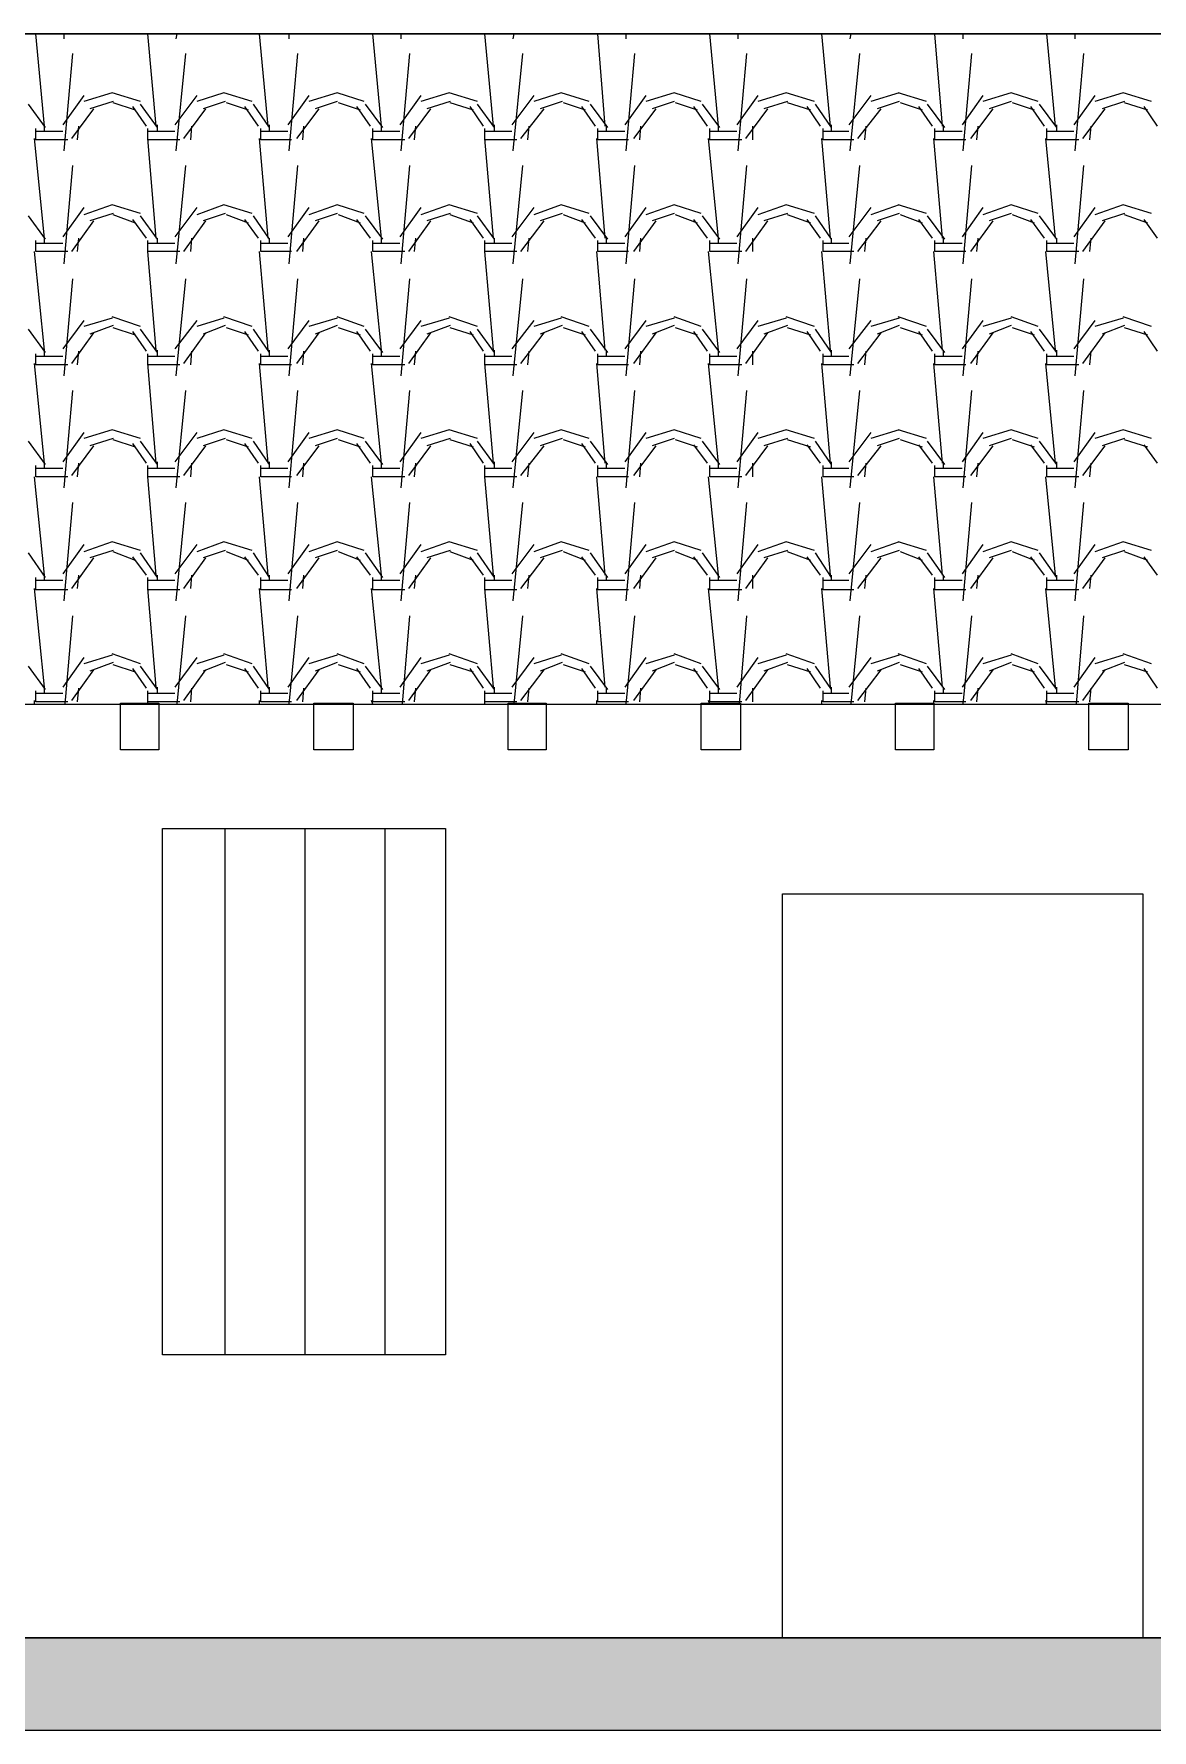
# Model space of a CAD drawing. Header units: millimetres. Extents: x -112072 to -91620, y -6955 to -1948.
# Drawn here: x -97449 to -94148, y -6955 to -1948 of the extents above; entities that cross this region are included whole.
import ezdxf

# ---------------------------------------------------------------- set-up
doc = ezdxf.new("R2010")
doc.units = ezdxf.units.MM
for name, color, linetype, lineweight in [('A-BAS-___-___-EXI', 250, 'Continuous', 25), ('A-COB-___-___-EXI', 250, 'Continuous', 25), ('A-JAN-___-___-EXI', 250, 'Continuous', 25), ('A-POR-___-___-EXI', 250, 'Continuous', 25)]:
    doc.layers.add(name, color=color, linetype=linetype, lineweight=lineweight)

msp = doc.modelspace()

# ---------------------------------------------------------------- hatches: boundary and pattern name
at = {"layer": 'A-BAS-___-___-EXI', "true_color": 0xcb9898}
msp.add_hatch(color=253, dxfattribs=at).paths.add_polyline_path([(-91620, -6955.2), (-91620, -6682.9), (-112072.4, -6682.9), (-112072.4, -6955.2)])

# ---------------------------------------------------------------- linework, layer by layer
at = {"layer": 'A-BAS-___-___-EXI'}
msp.add_line((-111560, -6682.9), (-92320, -6682.9), dxfattribs=at)
msp.add_lwpolyline([(-91620, -6682.9), (-112072.4, -6682.9), (-112072.4, -6955.2), (-91620, -6955.2)], close=True, dxfattribs=at)
at = {"layer": 'A-COB-___-___-EXI', "color": 9, "lineweight": 15}
for p, q in [((-97417.7, -2220.6), (-97443.1, -1948.3)), ((-97359.6, -1962.8), (-97359.6, -1948.3)), ((-97087.3, -2220.6), (-97112.7, -1948.3)), ((-97029.2, -1962.8), (-97025.6, -1948.3)), ((-96756.9, -2220.6), (-96782.3, -1948.3)), ((-96695.2, -1962.8), (-96695.2, -1948.3)), ((-96422.9, -2220.6), (-96448.3, -1948.3)), ((-96364.8, -1962.8), (-96364.8, -1948.3)), ((-96092.5, -2220.6), (-96117.9, -1948.3)), ((-96034.4, -1962.8), (-96030.7, -1948.3)), ((-95762, -2220.6), (-95783.8, -1948.3)), ((-95700.3, -1962.8), (-95700.3, -1948.3)), ((-95428, -2220.6), (-95453.4, -1948.3)), ((-95369.9, -1962.8), (-95369.9, -1948.3)), ((-95097.6, -2220.6), (-95123, -1948.3)), ((-95039.5, -1962.8), (-95035.9, -1948.3)), ((-94767.2, -2220.6), (-94789, -1948.3)), ((-94705.5, -1962.8), (-94705.5, -1948.3)), ((-94433.1, -2220.6), (-94458.6, -1948.3)), ((-94375.1, -1962.8), (-94375.1, -1948.3)), ((-97359.6, -2293.2), (-97334.2, -2006.4)), ((-97029.2, -2293.2), (-97000.2, -2006.4)), ((-96695.2, -2293.2), (-96669.8, -2006.4)), ((-96364.8, -2293.2), (-96339.4, -2006.4)), ((-96034.4, -2293.2), (-96005.3, -2006.4)), ((-95700.3, -2293.2), (-95674.9, -2006.4)), ((-95369.9, -2293.2), (-95344.5, -2006.4)), ((-95039.5, -2293.2), (-95010.5, -2006.4)), ((-94705.5, -2293.2), (-94680, -2006.4)), ((-94375.1, -2293.2), (-94349.6, -2006.4)), ((-97301.5, -2129.8), (-97363.3, -2217)), ((-97214.4, -2148), (-97283.4, -2169.8)), ((-97149, -2173.4), (-97214.4, -2151.6)), ((-96967.5, -2129.8), (-97032.9, -2217)), ((-96884, -2148), (-96949.3, -2169.8)), ((-96815, -2173.4), (-96880.4, -2151.6)), ((-96637.1, -2129.8), (-96698.8, -2217)), ((-96553.6, -2148), (-96618.9, -2169.8)), ((-96484.6, -2173.4), (-96549.9, -2151.6)), ((-96306.7, -2129.8), (-96368.4, -2217)), ((-96219.5, -2148), (-96288.5, -2169.8)), ((-96150.6, -2173.4), (-96219.5, -2151.6)), ((-95972.6, -2129.8), (-96038, -2217)), ((-95889.1, -2148), (-95954.5, -2169.8)), ((-95820.1, -2173.4), (-95885.5, -2151.6)), ((-95642.2, -2129.8), (-95704, -2217)), ((-95558.7, -2148), (-95624.1, -2169.8)), ((-95489.7, -2173.4), (-95555.1, -2151.6)), ((-95311.8, -2129.8), (-95373.5, -2217)), ((-95224.7, -2148), (-95293.7, -2169.8)), ((-95155.7, -2173.4), (-95224.7, -2151.6)), ((-94977.8, -2129.8), (-95043.1, -2217)), ((-94894.3, -2122.6), (-94977.8, -2148)), ((-94894.3, -2148), (-94959.6, -2169.8)), ((-94814.4, -2148), (-94897.9, -2122.6)), ((-94825.3, -2173.4), (-94890.6, -2151.6)), ((-94647.4, -2129.8), (-94709.1, -2217)), ((-94563.9, -2148), (-94629.2, -2169.8)), ((-94494.9, -2173.4), (-94560.2, -2151.6)), ((-94317, -2129.8), (-94378.7, -2217)), ((-94229.8, -2148), (-94295.2, -2169.8)), ((-94160.8, -2173.4), (-94229.8, -2151.6)), ((-97414.1, -2224.2), (-97464.9, -2155.2)), ((-97272.5, -2169.8), (-97337.8, -2256.9)), ((-97116.4, -2220.6), (-97156.3, -2162.5)), ((-97083.7, -2224.2), (-97134.5, -2155.2)), ((-96942.1, -2169.8), (-97007.4, -2256.9)), ((-96786, -2220.6), (-96825.9, -2162.5)), ((-96753.3, -2224.2), (-96800.5, -2155.2)), ((-96608, -2169.8), (-96673.4, -2256.9)), ((-96455.5, -2220.6), (-96495.5, -2162.5)), ((-96419.2, -2224.2), (-96470.1, -2155.2)), ((-96277.6, -2169.8), (-96343, -2256.9)), ((-96121.5, -2220.6), (-96161.4, -2162.5)), ((-96088.8, -2224.2), (-96139.7, -2155.2)), ((-95943.6, -2169.8), (-96012.6, -2256.9)), ((-95791.1, -2220.6), (-95831, -2162.5)), ((-95754.8, -2224.2), (-95805.6, -2155.2)), ((-95613.2, -2169.8), (-95678.5, -2256.9)), ((-95460.7, -2220.6), (-95500.6, -2162.5)), ((-95424.4, -2224.2), (-95475.2, -2155.2)), ((-95282.8, -2169.8), (-95348.1, -2256.9)), ((-95126.6, -2220.6), (-95166.6, -2162.5)), ((-95094, -2224.2), (-95141.2, -2155.2)), ((-94948.7, -2169.8), (-95017.7, -2256.9)), ((-94796.2, -2220.6), (-94836.2, -2162.5)), ((-94759.9, -2224.2), (-94810.8, -2155.2)), ((-94618.3, -2169.8), (-94683.7, -2256.9)), ((-94465.8, -2220.6), (-94505.8, -2162.5)), ((-94429.5, -2224.2), (-94480.3, -2155.2)), ((-94287.9, -2169.8), (-94353.3, -2256.9)), ((-94131.8, -2220.6), (-94171.7, -2162.5)), ((-97417.7, -2235.1), (-97363.3, -2235.1)), ((-97319.7, -2260.5), (-97316.1, -2220.6)), ((-97083.7, -2235.1), (-97032.9, -2235.1)), ((-96985.7, -2260.5), (-96982, -2220.6)), ((-96753.3, -2235.1), (-96698.8, -2235.1)), ((-96655.2, -2260.5), (-96651.6, -2220.6)), ((-96422.9, -2235.1), (-96368.4, -2235.1)), ((-96324.8, -2260.5), (-96321.2, -2220.6)), ((-96088.8, -2235.1), (-96038, -2235.1)), ((-95990.8, -2260.5), (-95987.2, -2220.6)), ((-95758.4, -2235.1), (-95704, -2235.1)), ((-95660.4, -2260.5), (-95656.8, -2220.6)), ((-95428, -2235.1), (-95373.5, -2235.1)), ((-95326.3, -2260.5), (-95326.3, -2220.6)), ((-95094, -2235.1), (-95043.1, -2235.1)), ((-94995.9, -2260.5), (-94992.3, -2220.6)), ((-94763.6, -2235.1), (-94709.1, -2235.1)), ((-94665.5, -2260.5), (-94661.9, -2220.6)), ((-94429.5, -2235.1), (-94378.7, -2235.1)), ((-94331.5, -2260.5), (-94327.9, -2220.6)), ((-97087.3, -2551), (-97112.7, -2256.9)), ((-96756.9, -2551), (-96782.3, -2256.9)), ((-96092.5, -2551), (-96117.9, -2256.9)), ((-95762, -2551), (-95787.5, -2256.9)), ((-95097.6, -2551), (-95123, -2256.9)), ((-94767.2, -2551), (-94792.6, -2256.9)), ((-94433.1, -2551), (-94462.2, -2256.9)), ((-97359.6, -2627.3), (-97334.2, -2336.8)), ((-97029.2, -2627.3), (-97000.2, -2336.8)), ((-96695.2, -2627.3), (-96669.8, -2336.8)), ((-96364.8, -2627.3), (-96339.4, -2336.8)), ((-96034.4, -2627.3), (-96005.3, -2336.8)), ((-95700.3, -2627.3), (-95674.9, -2336.8)), ((-95369.9, -2627.3), (-95344.5, -2336.8)), ((-95039.5, -2627.3), (-95010.5, -2336.8)), ((-94705.5, -2627.3), (-94680, -2336.8)), ((-94375.1, -2627.3), (-94349.6, -2336.8)), ((-94894.3, -2453), (-94977.8, -2482)), ((-94814.4, -2478.4), (-94897.9, -2453)), ((-97414.1, -2554.6), (-97464.9, -2485.7)), ((-97301.5, -2460.2), (-97363.3, -2547.4)), ((-97272.5, -2500.2), (-97337.8, -2591)), ((-97214.4, -2478.4), (-97283.4, -2500.2)), ((-97149, -2507.4), (-97214.4, -2482)), ((-97116.4, -2551), (-97156.3, -2496.5)), ((-97083.7, -2554.6), (-97134.5, -2485.7)), ((-96967.5, -2460.2), (-97032.9, -2547.4)), ((-96942.1, -2500.2), (-97007.4, -2591)), ((-96884, -2478.4), (-96949.3, -2500.2)), ((-96815, -2507.4), (-96880.4, -2482)), ((-96786, -2551), (-96825.9, -2496.5)), ((-96753.3, -2554.6), (-96800.5, -2485.7)), ((-96637.1, -2460.2), (-96698.8, -2547.4)), ((-96608, -2500.2), (-96673.4, -2591)), ((-96553.6, -2478.4), (-96618.9, -2500.2)), ((-96484.6, -2507.4), (-96549.9, -2482)), ((-96455.5, -2551), (-96495.5, -2496.5)), ((-96419.2, -2554.6), (-96470.1, -2485.7)), ((-96306.7, -2460.2), (-96368.4, -2547.4)), ((-96277.6, -2500.2), (-96343, -2591)), ((-96219.5, -2478.4), (-96288.5, -2500.2)), ((-96150.6, -2507.4), (-96219.5, -2482)), ((-96121.5, -2551), (-96161.4, -2496.5)), ((-96088.8, -2554.6), (-96139.7, -2485.7)), ((-95972.6, -2460.2), (-96038, -2547.4)), ((-95943.6, -2500.2), (-96012.6, -2591)), ((-95889.1, -2478.4), (-95954.5, -2500.2)), ((-95820.1, -2507.4), (-95885.5, -2482)), ((-95791.1, -2551), (-95831, -2496.5)), ((-95754.8, -2554.6), (-95805.6, -2485.7)), ((-95642.2, -2460.2), (-95704, -2547.4)), ((-95613.2, -2500.2), (-95678.5, -2591)), ((-95558.7, -2478.4), (-95624.1, -2500.2)), ((-95489.7, -2507.4), (-95555.1, -2482)), ((-95460.7, -2551), (-95500.6, -2496.5)), ((-95424.4, -2554.6), (-95475.2, -2485.7)), ((-95311.8, -2460.2), (-95373.5, -2547.4)), ((-95282.8, -2500.2), (-95348.1, -2591)), ((-95224.7, -2478.4), (-95293.7, -2500.2)), ((-95155.7, -2507.4), (-95224.7, -2482)), ((-95126.6, -2551), (-95166.6, -2496.5)), ((-95094, -2554.6), (-95141.2, -2485.7)), ((-94977.8, -2460.2), (-95043.1, -2547.4)), ((-94948.7, -2500.2), (-95017.7, -2591)), ((-94894.3, -2478.4), (-94959.6, -2500.2)), ((-94825.3, -2507.4), (-94890.6, -2482)), ((-94796.2, -2551), (-94836.2, -2496.5)), ((-94759.9, -2554.6), (-94810.8, -2485.7)), ((-94647.4, -2460.2), (-94709.1, -2547.4)), ((-94618.3, -2500.2), (-94683.7, -2591)), ((-94563.9, -2478.4), (-94629.2, -2500.2)), ((-94494.9, -2507.4), (-94560.2, -2482)), ((-94465.8, -2551), (-94505.8, -2496.5)), ((-94429.5, -2554.6), (-94480.3, -2485.7)), ((-94317, -2460.2), (-94378.7, -2547.4)), ((-94287.9, -2500.2), (-94353.3, -2591)), ((-94229.8, -2478.4), (-94295.2, -2500.2)), ((-94160.8, -2507.4), (-94229.8, -2482)), ((-94131.8, -2551), (-94171.7, -2496.5)), ((-97319.7, -2591), (-97316.1, -2551)), ((-96985.7, -2591), (-96982, -2551)), ((-96655.2, -2591), (-96651.6, -2551)), ((-96324.8, -2591), (-96321.2, -2551)), ((-95990.8, -2591), (-95987.2, -2551)), ((-95660.4, -2591), (-95656.8, -2551)), ((-95326.3, -2591), (-95326.3, -2551)), ((-94995.9, -2591), (-94992.3, -2551)), ((-94665.5, -2591), (-94661.9, -2551)), ((-94331.5, -2591), (-94327.9, -2551)), ((-97417.7, -2565.5), (-97363.3, -2565.5)), ((-97087.3, -2881.4), (-97112.7, -2591)), ((-97083.7, -2565.5), (-97032.9, -2565.5)), ((-96756.9, -2881.4), (-96782.3, -2591)), ((-96753.3, -2565.5), (-96698.8, -2565.5)), ((-96422.9, -2565.5), (-96368.4, -2565.5)), ((-96092.5, -2881.4), (-96117.9, -2591)), ((-96088.8, -2565.5), (-96038, -2565.5)), ((-95762, -2881.4), (-95787.5, -2591)), ((-95758.4, -2565.5), (-95704, -2565.5)), ((-95428, -2565.5), (-95373.5, -2565.5)), ((-95097.6, -2881.4), (-95123, -2591)), ((-95094, -2565.5), (-95043.1, -2565.5)), ((-94767.2, -2881.4), (-94792.6, -2591)), ((-94763.6, -2565.5), (-94709.1, -2565.5)), ((-94433.1, -2881.4), (-94462.2, -2591)), ((-94429.5, -2565.5), (-94378.7, -2565.5)), ((-97359.6, -2957.7), (-97334.2, -2670.8)), ((-97029.2, -2957.7), (-97000.2, -2670.8)), ((-96695.2, -2957.7), (-96669.8, -2670.8)), ((-96364.8, -2957.7), (-96339.4, -2670.8)), ((-96034.4, -2957.7), (-96005.3, -2670.8)), ((-95700.3, -2957.7), (-95674.9, -2670.8)), ((-95369.9, -2957.7), (-95344.5, -2670.8)), ((-95039.5, -2957.7), (-95010.5, -2670.8)), ((-94705.5, -2957.7), (-94680, -2670.8)), ((-94375.1, -2957.7), (-94349.6, -2670.8)), ((-97301.5, -2794.3), (-97363.3, -2877.8)), ((-97218, -2787), (-97301.5, -2812.4)), ((-97134.5, -2812.4), (-97218, -2783.4)), ((-96967.5, -2794.3), (-97032.9, -2877.8)), ((-96887.6, -2787), (-96967.5, -2812.4)), ((-96804.1, -2812.4), (-96887.6, -2783.4)), ((-96637.1, -2794.3), (-96698.8, -2877.8)), ((-96553.6, -2787), (-96637.1, -2812.4)), ((-96473.7, -2812.4), (-96553.6, -2783.4)), ((-96306.7, -2794.3), (-96368.4, -2877.8)), ((-96223.2, -2787), (-96306.7, -2812.4)), ((-96139.7, -2812.4), (-96223.2, -2783.4)), ((-95972.6, -2794.3), (-96038, -2877.8)), ((-95892.8, -2787), (-95972.6, -2812.4)), ((-95809.2, -2812.4), (-95892.8, -2783.4)), ((-95642.2, -2794.3), (-95704, -2877.8)), ((-95558.7, -2787), (-95642.2, -2812.4)), ((-95478.8, -2812.4), (-95558.7, -2783.4)), ((-95311.8, -2794.3), (-95373.5, -2877.8)), ((-95228.3, -2787), (-95311.8, -2812.4)), ((-95144.8, -2812.4), (-95228.3, -2783.4)), ((-94977.8, -2794.3), (-95043.1, -2877.8)), ((-94894.3, -2787), (-94977.8, -2812.4)), ((-94814.4, -2812.4), (-94897.9, -2783.4)), ((-94647.4, -2794.3), (-94709.1, -2877.8)), ((-94563.9, -2787), (-94647.4, -2812.4)), ((-94484, -2812.4), (-94563.9, -2783.4)), ((-94317, -2794.3), (-94378.7, -2877.8)), ((-94233.4, -2787), (-94317, -2812.4)), ((-94149.9, -2812.4), (-94233.4, -2783.4)), ((-97414.1, -2888.7), (-97464.9, -2819.7)), ((-97272.5, -2830.6), (-97337.8, -2921.4)), ((-97214.4, -2808.8), (-97283.4, -2834.2)), ((-97149, -2837.9), (-97214.4, -2816.1)), ((-97116.4, -2885.1), (-97156.3, -2827)), ((-97083.7, -2888.7), (-97134.5, -2819.7)), ((-96942.1, -2830.6), (-97007.4, -2921.4)), ((-96884, -2808.8), (-96949.3, -2834.2)), ((-96815, -2837.9), (-96880.4, -2816.1)), ((-96786, -2885.1), (-96825.9, -2827)), ((-96753.3, -2888.7), (-96800.5, -2819.7)), ((-96608, -2830.6), (-96673.4, -2921.4)), ((-96553.6, -2808.8), (-96618.9, -2834.2)), ((-96484.6, -2837.9), (-96549.9, -2816.1)), ((-96455.5, -2885.1), (-96495.5, -2827)), ((-96419.2, -2888.7), (-96470.1, -2819.7)), ((-96277.6, -2830.6), (-96343, -2921.4)), ((-96219.5, -2808.8), (-96288.5, -2834.2)), ((-96150.6, -2837.9), (-96219.5, -2816.1)), ((-96121.5, -2885.1), (-96161.4, -2827)), ((-96088.8, -2888.7), (-96139.7, -2819.7)), ((-95943.6, -2830.6), (-96012.6, -2921.4)), ((-95889.1, -2808.8), (-95954.5, -2834.2)), ((-95820.1, -2837.9), (-95885.5, -2816.1)), ((-95791.1, -2885.1), (-95831, -2827)), ((-95754.8, -2888.7), (-95805.6, -2819.7)), ((-95613.2, -2830.6), (-95678.5, -2921.4)), ((-95558.7, -2808.8), (-95624.1, -2834.2)), ((-95489.7, -2837.9), (-95555.1, -2816.1)), ((-95460.7, -2885.1), (-95500.6, -2827)), ((-95424.4, -2888.7), (-95475.2, -2819.7)), ((-95282.8, -2830.6), (-95348.1, -2921.4)), ((-95224.7, -2808.8), (-95293.7, -2834.2)), ((-95155.7, -2837.9), (-95224.7, -2816.1)), ((-95126.6, -2885.1), (-95166.6, -2827)), ((-95094, -2888.7), (-95141.2, -2819.7)), ((-94948.7, -2830.6), (-95017.7, -2921.4)), ((-94894.3, -2808.8), (-94959.6, -2834.2)), ((-94825.3, -2837.9), (-94890.6, -2816.1)), ((-94796.2, -2885.1), (-94836.2, -2827)), ((-94759.9, -2888.7), (-94810.8, -2819.7)), ((-94618.3, -2830.6), (-94683.7, -2921.4)), ((-94563.9, -2808.8), (-94629.2, -2834.2)), ((-94494.9, -2837.9), (-94560.2, -2816.1)), ((-94465.8, -2885.1), (-94505.8, -2827)), ((-94429.5, -2888.7), (-94480.3, -2819.7)), ((-94287.9, -2830.6), (-94353.3, -2921.4)), ((-94229.8, -2808.8), (-94295.2, -2834.2)), ((-94160.8, -2837.9), (-94229.8, -2816.1)), ((-94131.8, -2885.1), (-94171.7, -2827)), ((-97417.7, -2899.6), (-97363.3, -2899.6)), ((-97319.7, -2925), (-97316.1, -2885.1)), ((-97083.7, -2899.6), (-97032.9, -2899.6)), ((-96985.7, -2925), (-96982, -2885.1)), ((-96753.3, -2899.6), (-96698.8, -2899.6)), ((-96655.2, -2925), (-96651.6, -2885.1)), ((-96422.9, -2899.6), (-96368.4, -2899.6)), ((-96324.8, -2925), (-96321.2, -2885.1)), ((-96088.8, -2899.6), (-96038, -2899.6)), ((-95990.8, -2925), (-95987.2, -2885.1)), ((-95758.4, -2899.6), (-95704, -2899.6)), ((-95660.4, -2925), (-95656.8, -2885.1)), ((-95428, -2899.6), (-95373.5, -2899.6)), ((-95326.3, -2925), (-95326.3, -2885.1)), ((-95094, -2899.6), (-95043.1, -2899.6)), ((-94995.9, -2925), (-94992.3, -2885.1)), ((-94763.6, -2899.6), (-94709.1, -2899.6)), ((-94665.5, -2925), (-94661.9, -2885.1)), ((-94429.5, -2899.6), (-94378.7, -2899.6)), ((-94331.5, -2925), (-94327.9, -2885.1)), ((-97417.7, -3215.5), (-97446.8, -2921.4)), ((-97087.3, -3215.5), (-97112.7, -2921.4)), ((-96756.9, -3215.5), (-96782.3, -2921.4)), ((-96422.9, -3215.5), (-96451.9, -2921.4)), ((-96092.5, -3215.5), (-96117.9, -2921.4)), ((-95762, -3215.5), (-95787.5, -2921.4)), ((-95428, -3215.5), (-95457.1, -2921.4)), ((-95097.6, -3215.5), (-95123, -2921.4)), ((-94767.2, -3215.5), (-94792.6, -2921.4)), ((-94433.1, -3215.5), (-94462.2, -2921.4)), ((-97359.6, -3288.1), (-97334.2, -3001.2)), ((-97029.2, -3288.1), (-97000.2, -3001.2)), ((-96695.2, -3288.1), (-96669.8, -3001.2)), ((-96364.8, -3288.1), (-96339.4, -3001.2)), ((-96034.4, -3288.1), (-96005.3, -3001.2)), ((-95700.3, -3288.1), (-95674.9, -3001.2)), ((-95369.9, -3288.1), (-95344.5, -3001.2)), ((-95039.5, -3288.1), (-95010.5, -3001.2)), ((-94705.5, -3288.1), (-94680, -3001.2)), ((-94375.1, -3288.1), (-94349.6, -3001.2)), ((-97414.1, -3219.1), (-97464.9, -3150.1)), ((-97301.5, -3124.7), (-97363.3, -3211.8)), ((-97214.4, -3142.8), (-97283.4, -3164.6)), ((-97149, -3168.3), (-97214.4, -3146.5)), ((-97083.7, -3219.1), (-97134.5, -3150.1)), ((-96967.5, -3124.7), (-97032.9, -3211.8)), ((-96884, -3142.8), (-96949.3, -3164.6)), ((-96815, -3168.3), (-96880.4, -3146.5)), ((-96753.3, -3219.1), (-96800.5, -3150.1)), ((-96637.1, -3124.7), (-96698.8, -3211.8)), ((-96553.6, -3142.8), (-96618.9, -3164.6)), ((-96484.6, -3168.3), (-96549.9, -3146.5)), ((-96419.2, -3219.1), (-96470.1, -3150.1)), ((-96306.7, -3124.7), (-96368.4, -3211.8)), ((-96219.5, -3142.8), (-96288.5, -3164.6)), ((-96150.6, -3168.3), (-96219.5, -3146.5)), ((-96088.8, -3219.1), (-96139.7, -3150.1)), ((-95972.6, -3124.7), (-96038, -3211.8)), ((-95889.1, -3142.8), (-95954.5, -3164.6)), ((-95820.1, -3168.3), (-95885.5, -3146.5)), ((-95754.8, -3219.1), (-95805.6, -3150.1)), ((-95642.2, -3124.7), (-95704, -3211.8)), ((-95558.7, -3142.8), (-95624.1, -3164.6)), ((-95489.7, -3168.3), (-95555.1, -3146.5)), ((-95424.4, -3219.1), (-95475.2, -3150.1)), ((-95311.8, -3124.7), (-95373.5, -3211.8)), ((-95224.7, -3142.8), (-95293.7, -3164.6)), ((-95155.7, -3168.3), (-95224.7, -3146.5)), ((-95094, -3219.1), (-95141.2, -3150.1)), ((-94977.8, -3124.7), (-95043.1, -3211.8)), ((-94894.3, -3117.4), (-94977.8, -3142.8)), ((-94894.3, -3142.8), (-94959.6, -3164.6)), ((-94814.4, -3142.8), (-94897.9, -3117.4)), ((-94825.3, -3168.3), (-94890.6, -3146.5)), ((-94759.9, -3219.1), (-94810.8, -3150.1)), ((-94647.4, -3124.7), (-94709.1, -3211.8)), ((-94563.9, -3142.8), (-94629.2, -3164.6)), ((-94494.9, -3168.3), (-94560.2, -3146.5)), ((-94429.5, -3219.1), (-94480.3, -3150.1)), ((-94317, -3124.7), (-94378.7, -3211.8)), ((-94229.8, -3142.8), (-94295.2, -3164.6)), ((-94160.8, -3168.3), (-94229.8, -3146.5)), ((-97272.5, -3164.6), (-97337.8, -3251.8)), ((-97116.4, -3215.5), (-97156.3, -3157.4)), ((-96942.1, -3164.6), (-97007.4, -3251.8)), ((-96786, -3215.5), (-96825.9, -3157.4)), ((-96608, -3164.6), (-96673.4, -3251.8)), ((-96455.5, -3215.5), (-96495.5, -3157.4)), ((-96277.6, -3164.6), (-96343, -3251.8)), ((-96121.5, -3215.5), (-96161.4, -3157.4)), ((-95943.6, -3164.6), (-96012.6, -3251.8)), ((-95791.1, -3215.5), (-95831, -3157.4)), ((-95613.2, -3164.6), (-95678.5, -3251.8)), ((-95460.7, -3215.5), (-95500.6, -3161)), ((-95282.8, -3164.6), (-95348.1, -3251.8)), ((-95126.6, -3215.5), (-95166.6, -3161)), ((-94948.7, -3164.6), (-95017.7, -3251.8)), ((-94796.2, -3215.5), (-94836.2, -3161)), ((-94618.3, -3164.6), (-94683.7, -3251.8)), ((-94465.8, -3215.5), (-94505.8, -3161)), ((-94287.9, -3164.6), (-94353.3, -3251.8)), ((-94131.8, -3215.5), (-94171.7, -3161)), ((-97417.7, -3230), (-97363.3, -3230)), ((-97319.7, -3255.4), (-97316.1, -3215.5)), ((-97083.7, -3230), (-97032.9, -3230)), ((-96985.7, -3255.4), (-96982, -3215.5)), ((-96753.3, -3230), (-96698.8, -3230)), ((-96655.2, -3255.4), (-96651.6, -3215.5)), ((-96422.9, -3230), (-96368.4, -3230)), ((-96324.8, -3255.4), (-96321.2, -3215.5)), ((-96088.8, -3230), (-96038, -3230)), ((-95990.8, -3255.4), (-95987.2, -3215.5)), ((-95758.4, -3230), (-95704, -3230)), ((-95660.4, -3255.4), (-95656.8, -3215.5)), ((-95428, -3230), (-95373.5, -3230)), ((-95326.3, -3255.4), (-95326.3, -3215.5)), ((-95094, -3230), (-95043.1, -3230)), ((-94995.9, -3255.4), (-94992.3, -3215.5)), ((-94763.6, -3230), (-94709.1, -3230)), ((-94665.5, -3255.4), (-94661.9, -3215.5)), ((-94429.5, -3230), (-94378.7, -3230)), ((-94331.5, -3255.4), (-94327.9, -3215.5)), ((-97087.3, -3545.9), (-97112.7, -3255.4)), ((-96756.9, -3545.9), (-96782.3, -3255.4)), ((-96092.5, -3545.9), (-96117.9, -3255.4)), ((-95762, -3545.9), (-95787.5, -3255.4)), ((-95097.6, -3545.9), (-95123, -3255.4)), ((-94767.2, -3545.9), (-94792.6, -3255.4)), ((-94433.1, -3545.9), (-94462.2, -3255.4)), ((-97359.6, -3622.1), (-97334.2, -3331.7)), ((-97029.2, -3622.1), (-97000.2, -3331.7)), ((-96695.2, -3622.1), (-96669.8, -3331.7)), ((-96364.8, -3622.1), (-96339.4, -3331.7)), ((-96034.4, -3622.1), (-96005.3, -3331.7)), ((-95700.3, -3622.1), (-95674.9, -3331.7)), ((-95369.9, -3622.1), (-95344.5, -3331.7)), ((-95039.5, -3622.1), (-95010.5, -3331.7)), ((-94705.5, -3622.1), (-94680, -3331.7)), ((-94375.1, -3622.1), (-94349.6, -3331.7)), ((-94894.3, -3447.8), (-94977.8, -3476.9)), ((-94814.4, -3473.3), (-94897.9, -3447.8)), ((-97414.1, -3553.1), (-97464.9, -3480.5)), ((-97301.5, -3455.1), (-97363.3, -3542.2)), ((-97272.5, -3495), (-97337.8, -3585.8)), ((-97214.4, -3473.3), (-97283.4, -3495)), ((-97149, -3502.3), (-97214.4, -3476.9)), ((-97116.4, -3545.9), (-97156.3, -3491.4)), ((-97083.7, -3553.1), (-97134.5, -3480.5)), ((-96967.5, -3455.1), (-97032.9, -3542.2)), ((-96942.1, -3495), (-97007.4, -3585.8)), ((-96884, -3473.3), (-96949.3, -3495)), ((-96815, -3502.3), (-96880.4, -3476.9)), ((-96786, -3545.9), (-96825.9, -3491.4)), ((-96753.3, -3553.1), (-96800.5, -3480.5)), ((-96637.1, -3455.1), (-96698.8, -3542.2)), ((-96608, -3495), (-96673.4, -3585.8)), ((-96553.6, -3473.3), (-96618.9, -3495)), ((-96484.6, -3502.3), (-96549.9, -3476.9)), ((-96455.5, -3545.9), (-96495.5, -3491.4)), ((-96419.2, -3553.1), (-96470.1, -3480.5)), ((-96306.7, -3455.1), (-96368.4, -3542.2)), ((-96277.6, -3495), (-96343, -3585.8)), ((-96219.5, -3473.3), (-96288.5, -3495)), ((-96150.6, -3502.3), (-96219.5, -3476.9)), ((-96121.5, -3545.9), (-96161.4, -3491.4)), ((-96088.8, -3553.1), (-96139.7, -3480.5)), ((-95972.6, -3455.1), (-96038, -3542.2)), ((-95943.6, -3495), (-96012.6, -3585.8)), ((-95889.1, -3473.3), (-95954.5, -3495)), ((-95820.1, -3502.3), (-95885.5, -3476.9)), ((-95791.1, -3545.9), (-95831, -3491.4)), ((-95754.8, -3553.1), (-95805.6, -3480.5)), ((-95642.2, -3455.1), (-95704, -3542.2)), ((-95613.2, -3495), (-95678.5, -3585.8)), ((-95558.7, -3473.3), (-95624.1, -3495)), ((-95489.7, -3502.3), (-95555.1, -3476.9)), ((-95460.7, -3545.9), (-95500.6, -3491.4)), ((-95424.4, -3553.1), (-95475.2, -3480.5)), ((-95311.8, -3455.1), (-95373.5, -3542.2)), ((-95282.8, -3495), (-95348.1, -3585.8)), ((-95224.7, -3473.3), (-95293.7, -3495)), ((-95155.7, -3502.3), (-95224.7, -3476.9)), ((-95126.6, -3545.9), (-95166.6, -3491.4)), ((-95094, -3553.1), (-95141.2, -3480.5)), ((-94977.8, -3455.1), (-95043.1, -3542.2)), ((-94948.7, -3495), (-95017.7, -3585.8)), ((-94894.3, -3473.3), (-94959.6, -3495)), ((-94825.3, -3502.3), (-94890.6, -3476.9)), ((-94796.2, -3545.9), (-94836.2, -3491.4)), ((-94759.9, -3553.1), (-94810.8, -3480.5)), ((-94647.4, -3455.1), (-94709.1, -3542.2)), ((-94618.3, -3495), (-94683.7, -3585.8)), ((-94563.9, -3473.3), (-94629.2, -3495)), ((-94494.9, -3502.3), (-94560.2, -3476.9)), ((-94465.8, -3545.9), (-94505.8, -3491.4)), ((-94429.5, -3553.1), (-94480.3, -3480.5)), ((-94317, -3455.1), (-94378.7, -3542.2)), ((-94287.9, -3495), (-94353.3, -3585.8)), ((-94229.8, -3473.3), (-94295.2, -3495)), ((-94160.8, -3502.3), (-94229.8, -3476.9)), ((-94131.8, -3545.9), (-94171.7, -3491.4)), ((-97319.7, -3585.8), (-97316.1, -3545.9)), ((-96985.7, -3585.8), (-96982, -3545.9)), ((-96655.2, -3585.8), (-96651.6, -3545.9)), ((-96324.8, -3585.8), (-96321.2, -3545.9)), ((-95990.8, -3585.8), (-95987.2, -3545.9)), ((-95660.4, -3585.8), (-95656.8, -3545.9)), ((-95326.3, -3585.8), (-95326.3, -3545.9)), ((-94995.9, -3585.8), (-94992.3, -3545.9)), ((-94665.5, -3585.8), (-94661.9, -3545.9)), ((-94331.5, -3585.8), (-94327.9, -3545.9)), ((-97417.7, -3560.4), (-97363.3, -3560.4)), ((-97087.3, -3876.3), (-97112.7, -3585.8)), ((-97083.7, -3560.4), (-97032.9, -3560.4)), ((-96756.9, -3876.3), (-96782.3, -3585.8)), ((-96753.3, -3560.4), (-96698.8, -3560.4)), ((-96422.9, -3560.4), (-96368.4, -3560.4)), ((-96092.5, -3876.3), (-96117.9, -3585.8)), ((-96088.8, -3560.4), (-96038, -3560.4)), ((-95762, -3876.3), (-95787.5, -3585.8)), ((-95758.4, -3560.4), (-95704, -3560.4)), ((-95428, -3560.4), (-95373.5, -3560.4)), ((-95097.6, -3876.3), (-95123, -3585.8)), ((-95094, -3560.4), (-95043.1, -3560.4)), ((-94767.2, -3876.3), (-94792.6, -3585.8)), ((-94763.6, -3560.4), (-94709.1, -3560.4)), ((-94433.1, -3876.3), (-94462.2, -3585.8)), ((-94429.5, -3560.4), (-94378.7, -3560.4)), ((-97356, -3927.1), (-97334.2, -3665.7)), ((-97025.6, -3927.1), (-97000.2, -3665.7)), ((-96695.2, -3927.1), (-96669.8, -3665.7)), ((-96361.1, -3927.1), (-96339.4, -3665.7)), ((-96030.7, -3927.1), (-96005.3, -3665.7)), ((-95700.3, -3927.1), (-95674.9, -3665.7)), ((-95366.3, -3927.1), (-95344.5, -3665.7)), ((-95035.9, -3927.1), (-95010.5, -3665.7)), ((-94705.5, -3927.1), (-94680, -3665.7)), ((-94371.4, -3927.1), (-94349.6, -3665.7)), ((-97301.5, -3789.1), (-97363.3, -3876.3)), ((-97218, -3781.9), (-97301.5, -3807.3)), ((-97214.4, -3803.7), (-97283.4, -3829.1)), ((-97134.5, -3807.3), (-97218, -3778.2)), ((-96967.5, -3789.1), (-97032.9, -3876.3)), ((-96887.6, -3781.9), (-96967.5, -3807.3)), ((-96884, -3803.7), (-96949.3, -3829.1)), ((-96804.1, -3807.3), (-96887.6, -3778.2)), ((-96637.1, -3789.1), (-96698.8, -3876.3)), ((-96553.6, -3781.9), (-96637.1, -3807.3)), ((-96553.6, -3803.7), (-96618.9, -3829.1)), ((-96473.7, -3807.3), (-96553.6, -3778.2)), ((-96306.7, -3789.1), (-96368.4, -3876.3)), ((-96223.2, -3781.9), (-96306.7, -3807.3)), ((-96219.5, -3803.7), (-96288.5, -3829.1)), ((-96139.7, -3807.3), (-96223.2, -3778.2)), ((-95972.6, -3789.1), (-96038, -3876.3)), ((-95892.8, -3781.9), (-95972.6, -3807.3)), ((-95889.1, -3803.7), (-95954.5, -3829.1)), ((-95809.2, -3807.3), (-95892.8, -3778.2)), ((-95642.2, -3789.1), (-95704, -3876.3)), ((-95558.7, -3781.9), (-95642.2, -3807.3)), ((-95558.7, -3803.7), (-95624.1, -3829.1)), ((-95478.8, -3807.3), (-95558.7, -3778.2)), ((-95311.8, -3789.1), (-95373.5, -3876.3)), ((-95228.3, -3781.9), (-95311.8, -3807.3)), ((-95224.7, -3803.7), (-95293.7, -3829.1)), ((-95144.8, -3807.3), (-95228.3, -3778.2)), ((-94977.8, -3789.1), (-95043.1, -3876.3)), ((-94894.3, -3781.9), (-94977.8, -3807.3)), ((-94894.3, -3803.7), (-94959.6, -3829.1)), ((-94814.4, -3807.3), (-94897.9, -3778.2)), ((-94647.4, -3789.1), (-94709.1, -3876.3)), ((-94563.9, -3781.9), (-94647.4, -3807.3)), ((-94563.9, -3803.7), (-94629.2, -3829.1)), ((-94484, -3807.3), (-94563.9, -3778.2)), ((-94317, -3789.1), (-94378.7, -3876.3)), ((-94233.4, -3781.9), (-94317, -3807.3)), ((-94229.8, -3803.7), (-94295.2, -3829.1)), ((-94149.9, -3807.3), (-94233.4, -3778.2)), ((-97414.1, -3883.5), (-97464.9, -3814.6)), ((-97272.5, -3825.5), (-97337.8, -3916.2)), ((-97149, -3832.7), (-97214.4, -3810.9)), ((-97116.4, -3879.9), (-97156.3, -3821.8)), ((-97083.7, -3883.5), (-97134.5, -3814.6)), ((-96942.1, -3825.5), (-97007.4, -3916.2)), ((-96815, -3832.7), (-96880.4, -3810.9)), ((-96786, -3879.9), (-96825.9, -3821.8)), ((-96753.3, -3883.5), (-96800.5, -3814.6)), ((-96608, -3825.5), (-96673.4, -3916.2)), ((-96484.6, -3832.7), (-96549.9, -3810.9)), ((-96455.5, -3879.9), (-96495.5, -3821.8)), ((-96419.2, -3883.5), (-96470.1, -3814.6)), ((-96277.6, -3825.5), (-96343, -3916.2)), ((-96150.6, -3832.7), (-96219.5, -3810.9)), ((-96121.5, -3879.9), (-96161.4, -3821.8)), ((-96088.8, -3883.5), (-96139.7, -3814.6)), ((-95943.6, -3825.5), (-96012.6, -3916.2)), ((-95820.1, -3832.7), (-95885.5, -3810.9)), ((-95791.1, -3879.9), (-95831, -3821.8)), ((-95754.8, -3883.5), (-95805.6, -3814.6)), ((-95613.2, -3825.5), (-95678.5, -3916.2)), ((-95489.7, -3832.7), (-95555.1, -3810.9)), ((-95460.7, -3879.9), (-95500.6, -3821.8)), ((-95424.4, -3883.5), (-95475.2, -3814.6)), ((-95282.8, -3825.5), (-95348.1, -3916.2)), ((-95155.7, -3832.7), (-95224.7, -3810.9)), ((-95126.6, -3879.9), (-95166.6, -3821.8)), ((-95094, -3883.5), (-95141.2, -3814.6)), ((-94948.7, -3825.5), (-95017.7, -3916.2)), ((-94825.3, -3832.7), (-94890.6, -3810.9)), ((-94796.2, -3879.9), (-94836.2, -3821.8)), ((-94759.9, -3883.5), (-94810.8, -3814.6)), ((-94618.3, -3825.5), (-94683.7, -3916.2)), ((-94494.9, -3832.7), (-94560.2, -3810.9)), ((-94465.8, -3879.9), (-94505.8, -3821.8)), ((-94429.5, -3883.5), (-94480.3, -3814.6)), ((-94287.9, -3825.5), (-94353.3, -3916.2)), ((-94160.8, -3832.7), (-94229.8, -3810.9)), ((-94131.8, -3879.9), (-94171.7, -3821.8)), ((-97417.7, -3894.4), (-97363.3, -3894.4)), ((-97319.7, -3919.9), (-97316.1, -3879.9)), ((-97083.7, -3894.4), (-97032.9, -3894.4)), ((-96985.7, -3919.9), (-96982, -3879.9)), ((-96753.3, -3894.4), (-96698.8, -3894.4)), ((-96655.2, -3919.9), (-96651.6, -3879.9)), ((-96422.9, -3894.4), (-96368.4, -3894.4)), ((-96324.8, -3919.9), (-96321.2, -3879.9)), ((-96088.8, -3894.4), (-96038, -3894.4)), ((-95990.8, -3919.9), (-95987.2, -3879.9)), ((-95758.4, -3894.4), (-95704, -3894.4)), ((-95660.4, -3919.9), (-95656.8, -3879.9)), ((-95428, -3894.4), (-95373.5, -3894.4)), ((-95326.3, -3919.9), (-95326.3, -3879.9)), ((-95094, -3894.4), (-95043.1, -3894.4)), ((-94995.9, -3919.9), (-94992.3, -3879.9)), ((-94763.6, -3894.4), (-94709.1, -3894.4)), ((-94665.5, -3919.9), (-94661.9, -3879.9)), ((-94429.5, -3894.4), (-94378.7, -3894.4)), ((-94331.5, -3919.9), (-94327.9, -3879.9)), ((-97446.8, -3927.1), (-97446.8, -3916.2)), ((-97112.7, -3927.1), (-97112.7, -3916.2)), ((-96782.3, -3927.1), (-96782.3, -3916.2)), ((-96448.3, -3927.1), (-96451.9, -3916.2)), ((-96117.9, -3927.1), (-96117.9, -3916.2)), ((-95787.5, -3927.1), (-95787.5, -3916.2)), ((-95453.4, -3927.1), (-95457.1, -3916.2)), ((-95123, -3927.1), (-95123, -3916.2)), ((-94792.6, -3927.1), (-94792.6, -3916.2)), ((-94458.6, -3927.1), (-94462.2, -3916.2))]:
    msp.add_line(p, q, dxfattribs=at)
at = {"layer": 'A-COB-___-___-EXI', "color": 28, "lineweight": 15, "flags": 128}
msp.add_lwpolyline([(-111560, -1948.3), (-111560, -3927.1), (-92320, -3927.1), (-92320, -1948.3), (-111560, -1948.3), (-92320, -1948.3), (-92320, -3919.9)], dxfattribs=at)
at = {"layer": 'A-COB-___-___-EXI', "color": 9, "lineweight": 15, "flags": 128}
for points in [[(-97134.5, -2148), (-97218, -2122.6), (-97301.5, -2148)], [(-96804.1, -2148), (-96887.6, -2122.6), (-96967.5, -2148)], [(-96473.7, -2148), (-96553.6, -2122.6), (-96637.1, -2148)], [(-96139.7, -2148), (-96223.2, -2122.6), (-96306.7, -2148)], [(-95809.2, -2148), (-95892.8, -2122.6), (-95972.6, -2148)], [(-95478.8, -2148), (-95558.7, -2122.6), (-95642.2, -2148)], [(-95144.8, -2148), (-95228.3, -2122.6), (-95311.8, -2148)], [(-94484, -2148), (-94563.9, -2122.6), (-94647.4, -2148)], [(-94149.9, -2148), (-94233.4, -2122.6), (-94317, -2148)], [(-97443.1, -2235.1), (-97417.7, -2235.1), (-97417.7, -2217)], [(-97348.7, -2260.5), (-97417.7, -2260.5), (-97443.1, -2260.5), (-97443.1, -2227.9)], [(-97112.7, -2235.1), (-97083.7, -2235.1), (-97083.7, -2217)], [(-97018.3, -2260.5), (-97083.7, -2260.5), (-97112.7, -2260.5), (-97112.7, -2227.9)], [(-96778.7, -2235.1), (-96753.3, -2235.1), (-96753.3, -2217)], [(-96687.9, -2260.5), (-96753.3, -2260.5), (-96778.7, -2260.5), (-96778.7, -2227.9)], [(-96448.3, -2235.1), (-96422.9, -2235.1), (-96422.9, -2217)], [(-96353.9, -2260.5), (-96422.9, -2260.5), (-96448.3, -2260.5), (-96448.3, -2227.9)], [(-96117.9, -2235.1), (-96088.8, -2235.1), (-96088.8, -2217)], [(-96023.5, -2260.5), (-96088.8, -2260.5), (-96117.9, -2260.5), (-96117.9, -2227.9)], [(-95783.8, -2235.1), (-95758.4, -2235.1), (-95758.4, -2217)], [(-95693.1, -2260.5), (-95758.4, -2260.5), (-95783.8, -2260.5), (-95783.8, -2227.9)], [(-95453.4, -2235.1), (-95428, -2235.1), (-95428, -2217)], [(-95359, -2260.5), (-95428, -2260.5), (-95453.4, -2260.5), (-95453.4, -2227.9)], [(-95119.4, -2235.1), (-95094, -2235.1), (-95094, -2217)], [(-95028.6, -2260.5), (-95094, -2260.5), (-95119.4, -2260.5), (-95119.4, -2227.9)], [(-94789, -2235.1), (-94763.6, -2235.1), (-94763.6, -2217)], [(-94698.2, -2260.5), (-94763.6, -2260.5), (-94789, -2260.5), (-94789, -2227.9)], [(-94458.6, -2235.1), (-94429.5, -2235.1), (-94429.5, -2217)], [(-94364.2, -2260.5), (-94429.5, -2260.5), (-94458.6, -2260.5), (-94458.6, -2227.9)], [(-97443.1, -2565.5), (-97417.7, -2565.5), (-97417.7, -2551), (-97446.8, -2256.9)], [(-96448.3, -2565.5), (-96422.9, -2565.5), (-96422.9, -2551), (-96451.9, -2256.9)], [(-95453.4, -2565.5), (-95428, -2565.5), (-95428, -2551), (-95457.1, -2256.9)], [(-97134.5, -2478.4), (-97218, -2453), (-97301.5, -2482)], [(-96804.1, -2478.4), (-96887.6, -2453), (-96967.5, -2482)], [(-96473.7, -2478.4), (-96553.6, -2453), (-96637.1, -2482)], [(-96139.7, -2478.4), (-96223.2, -2453), (-96306.7, -2482)], [(-95809.2, -2478.4), (-95892.8, -2453), (-95972.6, -2482)], [(-95478.8, -2478.4), (-95558.7, -2453), (-95642.2, -2482)], [(-95144.8, -2478.4), (-95228.3, -2453), (-95311.8, -2482)], [(-94484, -2478.4), (-94563.9, -2453), (-94647.4, -2482)], [(-94149.9, -2478.4), (-94233.4, -2453), (-94317, -2482)], [(-97112.7, -2565.5), (-97083.7, -2565.5), (-97083.7, -2551)], [(-96778.7, -2565.5), (-96753.3, -2565.5), (-96753.3, -2551)], [(-96117.9, -2565.5), (-96088.8, -2565.5), (-96088.8, -2551)], [(-95783.8, -2565.5), (-95758.4, -2565.5), (-95758.4, -2551)], [(-95119.4, -2565.5), (-95094, -2565.5), (-95094, -2551)], [(-94789, -2565.5), (-94763.6, -2565.5), (-94763.6, -2551)], [(-94458.6, -2565.5), (-94429.5, -2565.5), (-94429.5, -2551)], [(-97443.1, -2899.6), (-97417.7, -2899.6), (-97417.7, -2881.4), (-97446.8, -2591)], [(-97348.7, -2591), (-97417.7, -2591), (-97443.1, -2591), (-97443.1, -2558.3)], [(-97018.3, -2591), (-97083.7, -2591), (-97112.7, -2591), (-97112.7, -2558.3)], [(-96687.9, -2591), (-96753.3, -2591), (-96778.7, -2591), (-96778.7, -2558.3)], [(-96448.3, -2899.6), (-96422.9, -2899.6), (-96422.9, -2881.4), (-96451.9, -2591)], [(-96353.9, -2591), (-96422.9, -2591), (-96448.3, -2591), (-96448.3, -2558.3)], [(-96023.5, -2591), (-96088.8, -2591), (-96117.9, -2591), (-96117.9, -2558.3)], [(-95693.1, -2591), (-95758.4, -2591), (-95783.8, -2591), (-95783.8, -2558.3)], [(-95453.4, -2899.6), (-95428, -2899.6), (-95428, -2881.4), (-95457.1, -2591)], [(-95359, -2591), (-95428, -2591), (-95453.4, -2591), (-95453.4, -2558.3)], [(-95028.6, -2591), (-95094, -2591), (-95119.4, -2591), (-95119.4, -2558.3)], [(-94698.2, -2591), (-94763.6, -2591), (-94789, -2591), (-94789, -2558.3)], [(-94364.2, -2591), (-94429.5, -2591), (-94458.6, -2591), (-94458.6, -2558.3)], [(-97348.7, -2925), (-97417.7, -2925), (-97443.1, -2925), (-97443.1, -2892.3)], [(-97112.7, -2899.6), (-97083.7, -2899.6), (-97083.7, -2881.4)], [(-97018.3, -2925), (-97083.7, -2925), (-97112.7, -2925), (-97112.7, -2892.3)], [(-96778.7, -2899.6), (-96753.3, -2899.6), (-96753.3, -2881.4)], [(-96687.9, -2925), (-96753.3, -2925), (-96778.7, -2925), (-96778.7, -2892.3)], [(-96353.9, -2925), (-96422.9, -2925), (-96448.3, -2925), (-96448.3, -2892.3)], [(-96117.9, -2899.6), (-96088.8, -2899.6), (-96088.8, -2881.4)], [(-96023.5, -2925), (-96088.8, -2925), (-96117.9, -2925), (-96117.9, -2892.3)], [(-95783.8, -2899.6), (-95758.4, -2899.6), (-95758.4, -2881.4)], [(-95693.1, -2925), (-95758.4, -2925), (-95783.8, -2925), (-95783.8, -2892.3)], [(-95359, -2925), (-95428, -2925), (-95453.4, -2925), (-95453.4, -2892.3)], [(-95119.4, -2899.6), (-95094, -2899.6), (-95094, -2881.4)], [(-95028.6, -2925), (-95094, -2925), (-95119.4, -2925), (-95119.4, -2892.3)], [(-94789, -2899.6), (-94763.6, -2899.6), (-94763.6, -2881.4)], [(-94698.2, -2925), (-94763.6, -2925), (-94789, -2925), (-94789, -2892.3)], [(-94458.6, -2899.6), (-94429.5, -2899.6), (-94429.5, -2881.4)], [(-94364.2, -2925), (-94429.5, -2925), (-94458.6, -2925), (-94458.6, -2892.3)], [(-97134.5, -3142.8), (-97218, -3117.4), (-97301.5, -3142.8)], [(-96804.1, -3142.8), (-96887.6, -3117.4), (-96967.5, -3142.8)], [(-96473.7, -3142.8), (-96553.6, -3117.4), (-96637.1, -3142.8)], [(-96139.7, -3142.8), (-96223.2, -3117.4), (-96306.7, -3142.8)], [(-95809.2, -3142.8), (-95892.8, -3117.4), (-95972.6, -3142.8)], [(-95478.8, -3142.8), (-95558.7, -3117.4), (-95642.2, -3142.8)], [(-95144.8, -3142.8), (-95228.3, -3117.4), (-95311.8, -3142.8)], [(-94484, -3142.8), (-94563.9, -3117.4), (-94647.4, -3142.8)], [(-94149.9, -3142.8), (-94233.4, -3117.4), (-94317, -3142.8)], [(-97443.1, -3230), (-97417.7, -3230), (-97417.7, -3211.8)], [(-97348.7, -3255.4), (-97417.7, -3255.4), (-97443.1, -3255.4), (-97443.1, -3222.7)], [(-97112.7, -3230), (-97083.7, -3230), (-97083.7, -3211.8)], [(-97018.3, -3255.4), (-97083.7, -3255.4), (-97112.7, -3255.4), (-97112.7, -3222.7)], [(-96778.7, -3230), (-96753.3, -3230), (-96753.3, -3211.8)], [(-96687.9, -3255.4), (-96753.3, -3255.4), (-96778.7, -3255.4), (-96778.7, -3222.7)], [(-96448.3, -3230), (-96422.9, -3230), (-96422.9, -3211.8)], [(-96353.9, -3255.4), (-96422.9, -3255.4), (-96448.3, -3255.4), (-96448.3, -3222.7)], [(-96117.9, -3230), (-96088.8, -3230), (-96088.8, -3211.8)], [(-96023.5, -3255.4), (-96088.8, -3255.4), (-96117.9, -3255.4), (-96117.9, -3222.7)], [(-95783.8, -3230), (-95758.4, -3230), (-95758.4, -3211.8)], [(-95693.1, -3255.4), (-95758.4, -3255.4), (-95783.8, -3255.4), (-95783.8, -3222.7)], [(-95453.4, -3230), (-95428, -3230), (-95428, -3211.8)], [(-95359, -3255.4), (-95428, -3255.4), (-95453.4, -3255.4), (-95453.4, -3222.7)], [(-95119.4, -3230), (-95094, -3230), (-95094, -3211.8)], [(-95028.6, -3255.4), (-95094, -3255.4), (-95119.4, -3255.4), (-95119.4, -3222.7)], [(-94789, -3230), (-94763.6, -3230), (-94763.6, -3211.8)], [(-94698.2, -3255.4), (-94763.6, -3255.4), (-94789, -3255.4), (-94789, -3222.7)], [(-94458.6, -3230), (-94429.5, -3230), (-94429.5, -3211.8)], [(-94364.2, -3255.4), (-94429.5, -3255.4), (-94458.6, -3255.4), (-94458.6, -3222.7)], [(-97443.1, -3560.4), (-97417.7, -3560.4), (-97417.7, -3545.9), (-97446.8, -3255.4)], [(-96448.3, -3560.4), (-96422.9, -3560.4), (-96422.9, -3545.9), (-96451.9, -3255.4)], [(-95453.4, -3560.4), (-95428, -3560.4), (-95428, -3545.9), (-95457.1, -3255.4)], [(-97134.5, -3473.3), (-97218, -3447.8), (-97301.5, -3476.9)], [(-96804.1, -3473.3), (-96887.6, -3447.8), (-96967.5, -3476.9)], [(-96473.7, -3473.3), (-96553.6, -3447.8), (-96637.1, -3476.9)], [(-96139.7, -3473.3), (-96223.2, -3447.8), (-96306.7, -3476.9)], [(-95809.2, -3473.3), (-95892.8, -3447.8), (-95972.6, -3476.9)], [(-95478.8, -3473.3), (-95558.7, -3447.8), (-95642.2, -3476.9)], [(-95144.8, -3473.3), (-95228.3, -3447.8), (-95311.8, -3476.9)], [(-94484, -3473.3), (-94563.9, -3447.8), (-94647.4, -3476.9)], [(-94149.9, -3473.3), (-94233.4, -3447.8), (-94317, -3476.9)], [(-97348.7, -3589.4), (-97417.7, -3589.4), (-97443.1, -3589.4), (-97443.1, -3553.1)], [(-97112.7, -3560.4), (-97083.7, -3560.4), (-97083.7, -3545.9)], [(-97018.3, -3589.4), (-97083.7, -3589.4), (-97112.7, -3589.4), (-97112.7, -3553.1)], [(-96778.7, -3560.4), (-96753.3, -3560.4), (-96753.3, -3545.9)], [(-96687.9, -3589.4), (-96753.3, -3589.4), (-96778.7, -3589.4), (-96778.7, -3553.1)], [(-96353.9, -3589.4), (-96422.9, -3589.4), (-96448.3, -3589.4), (-96448.3, -3553.1)], [(-96117.9, -3560.4), (-96088.8, -3560.4), (-96088.8, -3545.9)], [(-96023.5, -3589.4), (-96088.8, -3589.4), (-96117.9, -3589.4), (-96117.9, -3553.1)], [(-95783.8, -3560.4), (-95758.4, -3560.4), (-95758.4, -3545.9)], [(-95693.1, -3589.4), (-95758.4, -3589.4), (-95783.8, -3589.4), (-95783.8, -3553.1)], [(-95359, -3589.4), (-95428, -3589.4), (-95453.4, -3589.4), (-95453.4, -3553.1)], [(-95119.4, -3560.4), (-95094, -3560.4), (-95094, -3545.9)], [(-95028.6, -3589.4), (-95094, -3589.4), (-95119.4, -3589.4), (-95119.4, -3553.1)], [(-94789, -3560.4), (-94763.6, -3560.4), (-94763.6, -3545.9)], [(-94698.2, -3589.4), (-94763.6, -3589.4), (-94789, -3589.4), (-94789, -3553.1)], [(-94458.6, -3560.4), (-94429.5, -3560.4), (-94429.5, -3545.9)], [(-94364.2, -3589.4), (-94429.5, -3589.4), (-94458.6, -3589.4), (-94458.6, -3553.1)], [(-97443.1, -3894.4), (-97417.7, -3894.4), (-97417.7, -3876.3), (-97446.8, -3585.8)], [(-96448.3, -3894.4), (-96422.9, -3894.4), (-96422.9, -3876.3), (-96451.9, -3585.8)], [(-95453.4, -3894.4), (-95428, -3894.4), (-95428, -3876.3), (-95457.1, -3585.8)], [(-97348.7, -3919.9), (-97417.7, -3919.9), (-97443.1, -3919.9), (-97443.1, -3887.2)], [(-97112.7, -3894.4), (-97083.7, -3894.4), (-97083.7, -3876.3)], [(-97018.3, -3919.9), (-97083.7, -3919.9), (-97112.7, -3919.9), (-97112.7, -3887.2)], [(-96778.7, -3894.4), (-96753.3, -3894.4), (-96753.3, -3876.3)], [(-96687.9, -3919.9), (-96753.3, -3919.9), (-96778.7, -3919.9), (-96778.7, -3887.2)], [(-96353.9, -3919.9), (-96422.9, -3919.9), (-96448.3, -3919.9), (-96448.3, -3887.2)], [(-96117.9, -3894.4), (-96088.8, -3894.4), (-96088.8, -3876.3)], [(-96023.5, -3919.9), (-96088.8, -3919.9), (-96117.9, -3919.9), (-96117.9, -3887.2)], [(-95783.8, -3894.4), (-95758.4, -3894.4), (-95758.4, -3876.3)], [(-95693.1, -3919.9), (-95758.4, -3919.9), (-95783.8, -3919.9), (-95783.8, -3887.2)], [(-95359, -3919.9), (-95428, -3919.9), (-95453.4, -3919.9), (-95453.4, -3887.2)], [(-95119.4, -3894.4), (-95094, -3894.4), (-95094, -3876.3)], [(-95028.6, -3919.9), (-95094, -3919.9), (-95119.4, -3919.9), (-95119.4, -3887.2)], [(-94789, -3894.4), (-94763.6, -3894.4), (-94763.6, -3876.3)], [(-94698.2, -3919.9), (-94763.6, -3919.9), (-94789, -3919.9), (-94789, -3887.2)], [(-94458.6, -3894.4), (-94429.5, -3894.4), (-94429.5, -3876.3)], [(-94364.2, -3919.9), (-94429.5, -3919.9), (-94458.6, -3919.9), (-94458.6, -3887.2)]]:
    msp.add_lwpolyline(points, dxfattribs=at)
at = {"layer": 'A-COB-___-___-EXI', "color": 28, "lineweight": 15, "flags": 128}
for points in [[(-97080.1, -4061.5), (-97192.6, -4061.5), (-97192.6, -3923.5), (-97080.1, -3923.5)], [(-96506.4, -4061.5), (-96622.6, -4061.5), (-96622.6, -3923.5), (-96506.4, -3923.5)], [(-96048.9, -4061.5), (-96048.9, -3923.5), (-95936.3, -3923.5), (-95936.3, -4061.5), (-96048.9, -4061.5), (-96048.9, -3923.5), (-95936.3, -3923.5), (-95936.3, -4061.5)], [(-95362.7, -4061.5), (-95478.8, -4061.5), (-95478.8, -3923.5), (-95362.7, -3923.5)], [(-94792.6, -4061.5), (-94905.2, -4061.5), (-94905.2, -3923.5), (-94792.6, -3923.5)], [(-94218.9, -4061.5), (-94335.1, -4061.5), (-94335.1, -3923.5), (-94218.9, -3923.5)]]:
    msp.add_lwpolyline(points, close=True, dxfattribs=at)
at = {"layer": 'A-JAN-___-___-EXI', "color": 28, "lineweight": 15}
for p, q in [((-96884, -5847.8), (-96884, -4293.8)), ((-96648, -5847.8), (-96648, -4293.8)), ((-96412, -5847.8), (-96412, -4293.8))]:
    msp.add_line(p, q, dxfattribs=at)
at = {"layer": 'A-JAN-___-___-EXI', "color": 18, "lineweight": 25, "flags": 128}
msp.add_lwpolyline([(-96234.1, -5847.8), (-97069.2, -5847.8), (-97069.2, -4293.8), (-96234.1, -4293.8)], close=True, dxfattribs=at)
at = {"layer": 'A-POR-___-___-EXI', "color": 18, "lineweight": 25, "flags": 128}
msp.add_lwpolyline([(-95239.2, -6682.9), (-95239.2, -4486.3), (-94175.4, -4486.3), (-94175.4, -6682.9)], dxfattribs=at)

doc.saveas('drawing.dxf')
